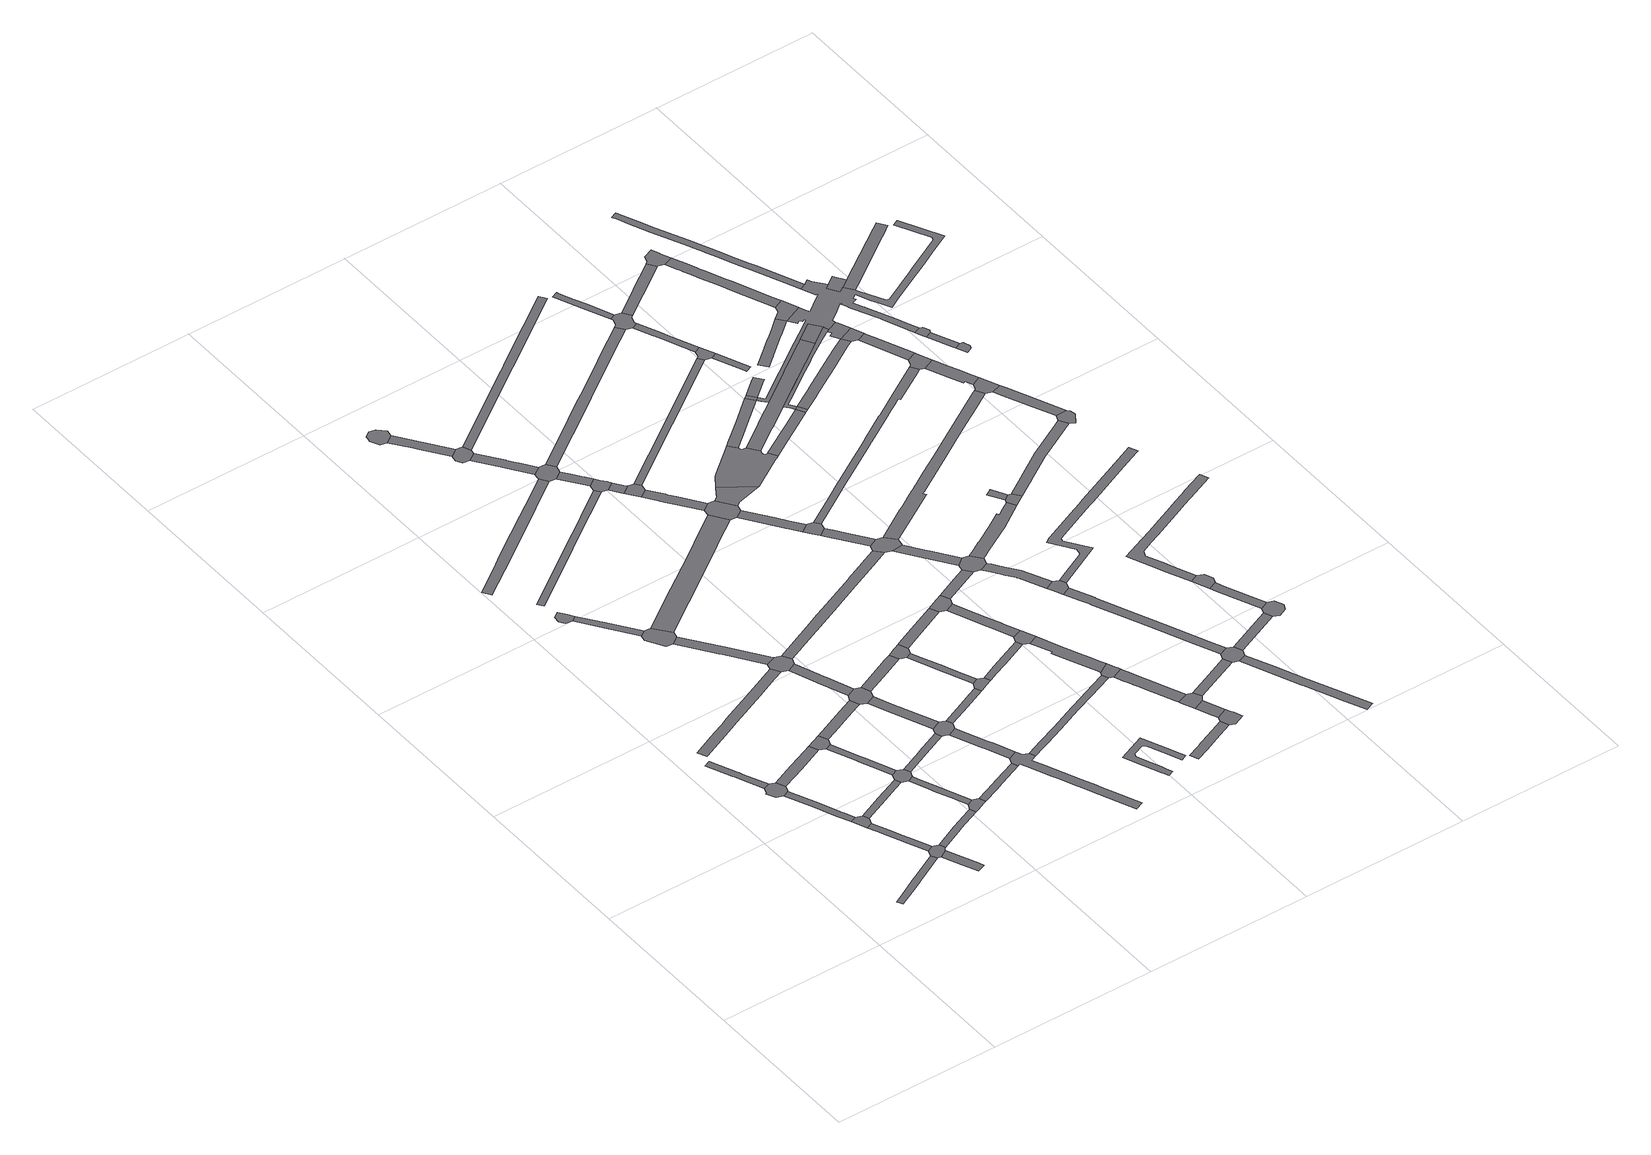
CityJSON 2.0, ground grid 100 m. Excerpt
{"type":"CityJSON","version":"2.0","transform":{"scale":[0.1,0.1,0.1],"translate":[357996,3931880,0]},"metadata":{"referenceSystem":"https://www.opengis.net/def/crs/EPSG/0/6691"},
"CityObjects":{
"road1":{"type":"Road","attributes":{"RoadStructureAttribute.sectionType":"1"},"geometry":[{"type":"MultiSurface","lod":"1","boundaries":[[[0,1,2,3,4,5,6,7,8,9,10,11,12]]]}]},
"road2":{"type":"Road","attributes":{"RoadStructureAttribute.sectionType":"1"},"geometry":[{"type":"MultiSurface","lod":"1","boundaries":[[[13,14,15,16,17,18,19,20,21,22]]]}]},
"road3":{"type":"Road","geometry":[{"type":"MultiSurface","lod":"1","boundaries":[[[21,23,24,25,26,27,28,29,30,22]]]}]},
"road4":{"type":"Road","attributes":{"RoadStructureAttribute.sectionType":"1"},"geometry":[{"type":"MultiSurface","lod":"1","boundaries":[[[26,31,32,33,34,35,36,37,38,39,27]]]}]},
"road5":{"type":"Road","geometry":[{"type":"MultiSurface","lod":"1","boundaries":[[[40,41,42,35,34,43,44]]]}]},
"road6":{"type":"Road","attributes":{"RoadStructureAttribute.sectionType":"1"},"geometry":[{"type":"MultiSurface","lod":"1","boundaries":[[[45,46,47,48,49,50,51,52,53,54,55,40,44]]]}]},
"road7":{"type":"Road","geometry":[{"type":"MultiSurface","lod":"1","boundaries":[[[49,0,12,56,57,58,59,60,50]]]}]},
"road8":{"type":"Road","attributes":{"RoadStructureAttribute.sectionType":"1"},"geometry":[{"type":"MultiSurface","lod":"1","boundaries":[[[61,62,57,56,63,64,65]]]}]},
"road9":{"type":"Road","attributes":{"RoadStructureAttribute.sectionType":"1"},"geometry":[{"type":"MultiSurface","lod":"1","boundaries":[[[29,66,67,68,69,70,71,30]]]}]},
"road10":{"type":"Road","attributes":{"RoadStructureAttribute.sectionType":"1"},"geometry":[{"type":"MultiSurface","lod":"1","boundaries":[[[41,72,73,74,75,76,77,78,42]]]}]},
"road11":{"type":"Road","attributes":{"RoadStructureAttribute.sectionType":"1"},"geometry":[{"type":"MultiSurface","lod":"1","boundaries":[[[79,80,81,82,60,59,83,84,85,86]]]}]},
"road12":{"type":"Road","attributes":{"RoadStructureAttribute.sectionType":"1"},"geometry":[{"type":"MultiSurface","lod":"1","boundaries":[[[87,88,89,90,91,92,93,94,95,96,97,98,99,100]]]}]},
"road13":{"type":"Road","geometry":[{"type":"MultiSurface","lod":"1","boundaries":[[[101,102,103,69,68,104,105]]]}]},
"road14":{"type":"Road","geometry":[{"type":"MultiSurface","lod":"1","boundaries":[[[106,107,108,109,110,111,112]]]}]},
"road15":{"type":"Road","attributes":{"RoadStructureAttribute.sectionType":"1"},"geometry":[{"type":"MultiSurface","lod":"1","boundaries":[[[104,113,114,115,116,117,118,119,105]]]}]},
"road16":{"type":"Road","geometry":[{"type":"MultiSurface","lod":"1","boundaries":[[[120,121,122,117,116,123,76,75,124,125]]]}]},
"road17":{"type":"Road","attributes":{"RoadStructureAttribute.sectionType":"1"},"geometry":[{"type":"MultiSurface","lod":"1","boundaries":[[[124,126,127,128,129,130,131,132,133,134,125]]]}]},
"road18":{"type":"Road","attributes":{"RoadStructureAttribute.sectionType":"1"},"geometry":[{"type":"MultiSurface","lod":"1","boundaries":[[[135,136,137,138,110,109,139,140,141]]]}]},
"road19":{"type":"Road","geometry":[{"type":"MultiSurface","lod":"1","boundaries":[[[142,143,144,145,146,131,130,79,86]]]}]},
"road20":{"type":"Road","geometry":[{"type":"MultiSurface","lod":"1","boundaries":[[[147,148,149,150,151,152,153,135,141,154]]]}]},
"road21":{"type":"Road","attributes":{"RoadStructureAttribute.sectionType":"1"},"geometry":[{"type":"MultiSurface","lod":"1","boundaries":[[[101,155,156,157,158,159,160,161,102]]]}]},
"road22":{"type":"Road","attributes":{"RoadStructureAttribute.sectionType":"1"},"geometry":[{"type":"MultiSurface","lod":"1","boundaries":[[[162,163,122,121,164,165,166,167]]]}]},
"road23":{"type":"Road","attributes":{"RoadStructureAttribute.sectionType":"1"},"geometry":[{"type":"MultiSurface","lod":"1","boundaries":[[[168,169,170,171,172,150,149,173,174,175]]]}]},
"road24":{"type":"Road","geometry":[{"type":"MultiSurface","lod":"1","boundaries":[[[176,177,178,146,145,179,180,181,182,183]]]}]},
"road25":{"type":"Road","attributes":{"RoadStructureAttribute.sectionType":"1"},"geometry":[{"type":"MultiSurface","lod":"1","boundaries":[[[184,185,186,187,188,189,190,191,192,193,194,195,196,197,198,199,200,201,202]]]}]},
"road26":{"type":"Road","geometry":[{"type":"MultiSurface","lod":"1","boundaries":[[[93,92,203,204,205,206,168,175]]]}]},
"road27":{"type":"Road","attributes":{"RoadStructureAttribute.sectionType":"1"},"geometry":[{"type":"MultiSurface","lod":"1","boundaries":[[[207,208,209,210,211,212,213,204,203]]]}]},
"road28":{"type":"Road","geometry":[{"type":"MultiSurface","lod":"1","boundaries":[[[210,209,159,158,214,215,216,217]]]}]},
"road29":{"type":"Road","attributes":{"RoadStructureAttribute.sectionType":"1"},"geometry":[{"type":"MultiSurface","lod":"1","boundaries":[[[218,219,220,221,215,214,222,223,224,225,226]]]}]},
"road30":{"type":"Road","attributes":{"RoadStructureAttribute.sectionType":"1"},"geometry":[{"type":"MultiSurface","lod":"1","boundaries":[[[227,228,229,230,231,232,233,234,235,236,237,238,239,240,241,242]]]}]},
"road31":{"type":"Road","geometry":[{"type":"MultiSurface","lod":"1","boundaries":[[[225,167,166,243,244,245,246,247,248,226]]]}]},
"road32":{"type":"Road","attributes":{"RoadStructureAttribute.sectionType":"1"},"geometry":[{"type":"MultiSurface","lod":"1","boundaries":[[[249,250,251,252,253,254,255,256,257,245,244]]]}]},
"road33":{"type":"Road","attributes":{"RoadStructureAttribute.sectionType":"1"},"geometry":[{"type":"MultiSurface","lod":"1","boundaries":[[[182,258,259,260,261,262,263,264,265,266,267,268,269,270,271,272,273,274,275,276,277,278,279,280,281,254,253,183]]]}]},
"road34":{"type":"Road","geometry":[{"type":"MultiSurface","lod":"1","boundaries":[[[282,283,284,285,286,287,288,289,290]]]}]},
"road35":{"type":"Road","attributes":{"RoadStructureAttribute.sectionType":"1"},"geometry":[{"type":"MultiSurface","lod":"1","boundaries":[[[291,292,293,217,216,294,295]]]}]},
"road36":{"type":"Road","attributes":{"RoadStructureAttribute.sectionType":"1"},"geometry":[{"type":"MultiSurface","lod":"1","boundaries":[[[296,297,298,299,300,301,302,289,288]]]}]},
"road37":{"type":"Road","attributes":{"RoadStructureAttribute.sectionType":"1"},"geometry":[{"type":"MultiSurface","lod":"1","boundaries":[[[303,304,305,306,307,308,309,310,311,312,313,314,315,152,151]]]}]},
"road38":{"type":"Road","attributes":{"RoadStructureAttribute.sectionType":"1"},"geometry":[{"type":"MultiSurface","lod":"1","boundaries":[[[246,316,317,318,319,320,321,322,247]]]}]},
"road39":{"type":"Road","geometry":[{"type":"MultiSurface","lod":"1","boundaries":[[[323,324,299,298,325,326,327,328,329]]]}]},
"road40":{"type":"Road","attributes":{"RoadStructureAttribute.sectionType":"1"},"geometry":[{"type":"MultiSurface","lod":"1","boundaries":[[[328,330,331,332,333,334,335,336,337,329]]]}]},
"road41":{"type":"Road","geometry":[{"type":"MultiSurface","lod":"1","boundaries":[[[338,339,340,341,342,343,344,291,295]]]}]},
"road42":{"type":"Road","attributes":{"RoadStructureAttribute.sectionType":"1"},"geometry":[{"type":"MultiSurface","lod":"1","boundaries":[[[345,346,347,348,340,339,349,350,351,352,353]]]}]},
"road43":{"type":"Road","geometry":[{"type":"MultiSurface","lod":"1","boundaries":[[[354,355,356,357,333,332,358,192,191]]]}]},
"road44":{"type":"Road","geometry":[{"type":"MultiSurface","lod":"1","boundaries":[[[359,360,361,362,353,352,319,318]]]}]},
"road45":{"type":"Road","attributes":{"RoadStructureAttribute.sectionType":"1"},"geometry":[{"type":"MultiSurface","lod":"1","boundaries":[[[363,364,365,366,355,354,367,368,369]]]}]},
"road46":{"type":"Road","attributes":{"RoadStructureAttribute.sectionType":"1"},"geometry":[{"type":"MultiSurface","lod":"1","boundaries":[[[370,371,372,373,374,375,376,206,205,377,378,379,380,381,382,383,384,385]]]}]},
"road47":{"type":"Road","attributes":{"RoadStructureAttribute.sectionType":"1"},"geometry":[{"type":"MultiSurface","lod":"1","boundaries":[[[278,386,387,388,389,390,391,392,393,394,395,396,397,398,399,400,401,279]]]}]},
"road48":{"type":"Road","attributes":{"RoadStructureAttribute.sectionType":"1"},"geometry":[{"type":"MultiSurface","lod":"1","boundaries":[[[402,403,404,405,406,407,408,409,410,411,412,413,414,415,416,417,418,419,420,421,422,423]]]}]},
"road49":{"type":"Road","geometry":[{"type":"MultiSurface","lod":"1","boundaries":[[[424,425,363,369,235,234,426,427]]]}]},
"road50":{"type":"Road","attributes":{"RoadStructureAttribute.sectionType":"1"},"geometry":[{"type":"MultiSurface","lod":"1","boundaries":[[[426,428,429,430,431,427]]]}]},
"road51":{"type":"Road","geometry":[{"type":"MultiSurface","lod":"1","boundaries":[[[430,429,432,433,434,435]]]}]},
"road52":{"type":"Road","attributes":{"RoadStructureAttribute.sectionType":"1"},"geometry":[{"type":"MultiSurface","lod":"1","boundaries":[[[436,437,438,342,341,439,440]]]}]},
"road53":{"type":"Road","attributes":{"RoadStructureAttribute.sectionType":"1"},"geometry":[{"type":"MultiSurface","lod":"1","boundaries":[[[441,442,443,444,433,432,445,446,447,448,449,450,451]]]}]},
"road54":{"type":"Road","attributes":{"RoadStructureAttribute.sectionType":"1"},"geometry":[{"type":"MultiSurface","lod":"1","boundaries":[[[452,453,454,362,361,455,456,457]]]}]},
"road55":{"type":"Road","geometry":[{"type":"MultiSurface","lod":"1","boundaries":[[[450,309,308,458,459,460,461,451]]]}]},
"road56":{"type":"Road","attributes":{"RoadStructureAttribute.sectionType":"1"},"geometry":[{"type":"MultiSurface","lod":"1","boundaries":[[[462,463,464,465,466,467,468,469,470,471,472,473,474,475,476,477,478]]]}]},
"road57":{"type":"Road","geometry":[{"type":"MultiSurface","lod":"1","boundaries":[[[479,480,481,482,483,436,440]]]}]},
"road58":{"type":"Road","attributes":{"RoadStructureAttribute.sectionType":"1"},"geometry":[{"type":"MultiSurface","lod":"1","boundaries":[[[484,485,486,459,458,487,488,489,490]]]}]},
"road59":{"type":"Road","attributes":{"RoadStructureAttribute.sectionType":"1"},"geometry":[{"type":"MultiSurface","lod":"1","boundaries":[[[491,492,493,494,495,496,480,479,497,498,499,500,501]]]}]},
"road60":{"type":"Road","geometry":[{"type":"MultiSurface","lod":"1","boundaries":[[[452,457,502,503,504,505,491,501]]]}]},
"road61":{"type":"Road","attributes":{"RoadStructureAttribute.sectionType":"1"},"geometry":[{"type":"MultiSurface","lod":"1","boundaries":[[[460,506,507,508,509,510,511,461]]]}]},
"road62":{"type":"Road","geometry":[{"type":"MultiSurface","lod":"1","boundaries":[[[512,513,514,515,516,484,490]]]}]},
"road63":{"type":"Road","attributes":{"RoadStructureAttribute.sectionType":"1"},"geometry":[{"type":"MultiSurface","lod":"1","boundaries":[[[517,518,519,520,521,522,523,503,502,524,525,526,527,528,529]]]}]},
"road64":{"type":"Road","geometry":[{"type":"MultiSurface","lod":"1","boundaries":[[[394,393,530,531,532,533,517,529]]]}]},
"road65":{"type":"Road","attributes":{"RoadStructureAttribute.sectionType":"1"},"geometry":[{"type":"MultiSurface","lod":"1","boundaries":[[[534,535,536,537,538,539,540,541,542,324,323,543,544,545,546,547,548]]]}]},
"road66":{"type":"Road","attributes":{"RoadStructureAttribute.sectionType":"1"},"geometry":[{"type":"MultiSurface","lod":"1","boundaries":[[[549,550,551,552,553,554,531,530,555,556,557,558,559,560,561,562,563,564,565]]]}]},
"road67":{"type":"Road","attributes":{"RoadStructureAttribute.sectionType":"1"},"geometry":[{"type":"MultiSurface","lod":"1","boundaries":[[[566,567,568,569,514,513,570,571]]]}]},
"road68":{"type":"Road","geometry":[{"type":"MultiSurface","lod":"1","boundaries":[[[572,573,549,565,574,575,576]]]}]},
"road69":{"type":"Road","attributes":{"RoadStructureAttribute.sectionType":"1"},"geometry":[{"type":"MultiSurface","lod":"1","boundaries":[[[575,577,578,579,576]]]}]},
"road70":{"type":"Road","attributes":{"RoadStructureAttribute.sectionType":"1"},"geometry":[{"type":"MultiSurface","lod":"1","boundaries":[[[580,581,482,481,582]]]}]},
"road71":{"type":"Road","geometry":[{"type":"MultiSurface","lod":"1","boundaries":[[[583,584,585,579,578,470,469,586,587]]]}]},
"road72":{"type":"Road","geometry":[{"type":"MultiSurface","lod":"1","boundaries":[[[566,571,588,385,384,589,590,591,592]]]}]},
"road73":{"type":"Road","attributes":{"RoadStructureAttribute.sectionType":"1"},"geometry":[{"type":"MultiSurface","lod":"1","boundaries":[[[593,594,595,596,597,598,599,600,357,356,601,602,603,604,605,606,607,608]]]}]},
"road74":{"type":"Road","geometry":[{"type":"MultiSurface","lod":"1","boundaries":[[[609,610,611,612,509,508,613,614,615,616,617,618,619,620,621,622,623,624,625,626,627,628,629,630,631,632,633,634,635,636,637,638,639,640,641,642,643,644,645,646,647,648,649,650,651,652,653,654,655,656,657,658,659,660,661,662,663,664,665,666,667,668,669,670,671,672,673,674,675,676,677,678,679,680,681,682,683,684,685,686,687,688,689,690,691,692,693,694,695,696,697,698,699,700]]]}]},
"road75":{"type":"Road","attributes":{"RoadStructureAttribute.sectionType":"1"},"geometry":[{"type":"MultiSurface","lod":"1","boundaries":[[[701,702,703,704,705,706,590,589]]]}]},
"road76":{"type":"Road","attributes":{"RoadStructureAttribute.sectionType":"1"},"geometry":[{"type":"MultiSurface","lod":"1","boundaries":[[[434,707,708,709,710,711,712,713,714,715,716,717,718,719,720,721,722,723,724,725,435]]]}]},
"road77":{"type":"Road","geometry":[{"type":"MultiSurface","lod":"1","boundaries":[[[726,727,728,704,703,580,582,729,730]]]}]},
"road78":{"type":"Road","attributes":{"RoadStructureAttribute.sectionType":"1"},"geometry":[{"type":"MultiSurface","lod":"1","boundaries":[[[572,731,732,733,734,573]]]}]},
"road79":{"type":"Road","attributes":{"RoadStructureAttribute.sectionType":"1"},"geometry":[{"type":"MultiSurface","lod":"1","boundaries":[[[729,735,736,737,738,739,740,741,742,743,744,745,746,747,730]]]}]},
"road80":{"type":"Road","geometry":[{"type":"MultiSurface","lod":"1","boundaries":[[[748,749,742,741,750,751,752]]]}]},
"road81":{"type":"Road","attributes":{"RoadStructureAttribute.sectionType":"1"},"geometry":[{"type":"MultiSurface","lod":"1","boundaries":[[[751,753,754,755,756,757,758,759,760,761,762,763,764,765,766,767,768,769,752]]]}]},
"road82":{"type":"Road","geometry":[{"type":"MultiSurface","lod":"1","boundaries":[[[770,771,772,773,774,775,609,700,776,777,778,779]]]}]},
"road83":{"type":"Road","geometry":[{"type":"MultiSurface","lod":"1","boundaries":[[[780,781,782,783,784,761,760,733,732]]]}]},
"road84":{"type":"Road","attributes":{"RoadStructureAttribute.sectionType":"1"},"geometry":[{"type":"MultiSurface","lod":"1","boundaries":[[[785,786,617,616,787,788,789,790,791]]]}]},
"road85":{"type":"Road","attributes":{"RoadStructureAttribute.sectionType":"1"},"geometry":[{"type":"MultiSurface","lod":"1","boundaries":[[[792,793,794,795,796,797,798,728,727,799,800,801,802,803,804]]]}]},
"road86":{"type":"Road","attributes":{"RoadStructureAttribute.sectionType":"1"},"geometry":[{"type":"MultiSurface","lod":"1","boundaries":[[[805,806,807,808,809,810,781,780,811,812,813,814,815,816,817,818]]]}]},
"road87":{"type":"Road","geometry":[{"type":"MultiSurface","lod":"1","boundaries":[[[819,820,770,779,821,822]]]}]},
"road88":{"type":"Road","attributes":{"RoadStructureAttribute.sectionType":"1"},"geometry":[{"type":"MultiSurface","lod":"1","boundaries":[[[823,824,825,826,827,828,829,830,831,832,833,834,835,836,837,838,839,840,841,842,843,844,845,846,847,848,849,850,851,852,516,515]]]}]},
"road89":{"type":"Road","attributes":{"RoadStructureAttribute.sectionType":"1"},"geometry":[{"type":"MultiSurface","lod":"1","boundaries":[[[853,854,855,856,857,858,859,860,861,862,863]]]}]},
"road90":{"type":"Road","attributes":{"RoadStructureAttribute.sectionType":"1"},"geometry":[{"type":"MultiSurface","lod":"1","boundaries":[[[864,784,783,865,866]]]}]},
"road91":{"type":"Road","attributes":{"RoadStructureAttribute.sectionType":"1"},"geometry":[{"type":"MultiSurface","lod":"1","boundaries":[[[867,868,869,819,822,870,871,872]]]}]},
"road92":{"type":"Road","geometry":[{"type":"MultiSurface","lod":"1","boundaries":[[[791,790,873,874,875]]]}]},
"road93":{"type":"Road","geometry":[{"type":"MultiSurface","lod":"1","boundaries":[[[862,876,877,593,608,878,879,880,881,882,883,863]]]}]},
"road94":{"type":"Road","attributes":{"RoadStructureAttribute.sectionType":"1"},"geometry":[{"type":"MultiSurface","lod":"1","boundaries":[[[884,885,886,887,888,889,890,891,892,893,894,895,661,660,896,897,898,899,900,901,902,903,904,905,906,907]]]}]},
"road95":{"type":"Road","attributes":{"RoadStructureAttribute.sectionType":"1"},"geometry":[{"type":"MultiSurface","lod":"1","boundaries":[[[878,908,909,910,911,912,913,914,915,916,879]]]}]},
"road96":{"type":"Road","geometry":[{"type":"MultiSurface","lod":"1","boundaries":[[[917,718,717,918,919,920,913,912]]]}]},
"road97":{"type":"Road","attributes":{"RoadStructureAttribute.sectionType":"1"},"geometry":[{"type":"MultiSurface","lod":"1","boundaries":[[[591,921,922,923,924,925,926,927,928,929,930,931,932,933,934,935,936,937,938,939,940,941,942,943,944,945,946,947,948,949,950,951,952,592]]]}]},
"road98":{"type":"Road","geometry":[{"type":"MultiSurface","lod":"1","boundaries":[[[953,954,955,956,957,958]]]}]},
"road99":{"type":"Road","attributes":{"RoadStructureAttribute.sectionType":"1"},"geometry":[{"type":"MultiSurface","lod":"1","boundaries":[[[919,918,959,960,961]]]}]},
"road100":{"type":"Road","geometry":[{"type":"MultiSurface","lod":"1","boundaries":[[[962,953,958,804,803,963,964]]]}]},
"road101":{"type":"Road","geometry":[{"type":"MultiSurface","lod":"1","boundaries":[[[965,966,967,968,969,970,971]]]}]},
"road102":{"type":"Road","attributes":{"RoadStructureAttribute.sectionType":"1"},"geometry":[{"type":"MultiSurface","lod":"1","boundaries":[[[972,969,968,973,974,975]]]}]},
"road103":{"type":"Road","geometry":[{"type":"MultiSurface","lod":"1","boundaries":[[[865,976,977,978,979,980,975,974,866]]]}]},
"road104":{"type":"Road","attributes":{"RoadStructureAttribute.sectionType":"1"},"geometry":[{"type":"MultiSurface","lod":"1","boundaries":[[[981,982,983,984,985,986,987,988,989,990,991,992,993,994,995,996,997,998,999,1000,1001,1002,1003,1004,1005,749,748]]]}]},
"road105":{"type":"Road","attributes":{"RoadStructureAttribute.sectionType":"1"},"geometry":[{"type":"MultiSurface","lod":"1","boundaries":[[[1006,1007,1008,1009,1010,1011,883,882,1012,1013,1014]]]}]},
"road106":{"type":"Road","geometry":[{"type":"MultiSurface","lod":"1","boundaries":[[[1015,1016,1017,1018,1019,1020,1021,1022,1023,1024,791,875,1025,1026,1027,1028,1029,1030,1031,1032,1033,1034,1035,1036,1037,1038,1039,1040,1041]]]}]},
"road107":{"type":"Road","attributes":{"RoadStructureAttribute.sectionType":"1"},"geometry":[{"type":"MultiSurface","lod":"1","boundaries":[[[873,1042,1043,1044,1045,1046,1047,1048,1049,1050,1051,1052,1053,1054,1055,874]]]}]},
"road108":{"type":"Road","attributes":{"RoadStructureAttribute.sectionType":"1"},"geometry":[{"type":"MultiSurface","lod":"1","boundaries":[[[1056,1057,1058,1059,1060,1061,1062,1063,1064,1065,1066,1067,1068,1069]]]}]},
"road109":{"type":"Road","attributes":{"RoadStructureAttribute.sectionType":"1"},"geometry":[{"type":"MultiSurface","lod":"1","boundaries":[[[1070,1071,1072,1073,1074,1075,1076,1077,1078,1079,1080,1081,1082,966,965,1083,1084,1085,1086,1087,1088,1089,1090,1091,1092,1093,1094,1095,1096]]]}]},
"road110":{"type":"Road","attributes":{"RoadStructureAttribute.sectionType":"1"},"geometry":[{"type":"MultiSurface","lod":"1","boundaries":[[[1097,1098,1099,1100,1101,1102,1103,1104,1105,1106,1107,1108,1109,962,964]]]}]},
"road111":{"type":"Road","geometry":[{"type":"MultiSurface","lod":"1","boundaries":[[[1110,1111,1112,1113,1114,1115,1006,1014,1116,1117]]]}]},
"road112":{"type":"Road","attributes":{"RoadStructureAttribute.sectionType":"6"},"geometry":[{"type":"MultiSurface","lod":"1","boundaries":[[[884,907,1118,1119,1120,1121]]]}]},
"road113":{"type":"Road","attributes":{"RoadStructureAttribute.sectionType":"1"},"geometry":[{"type":"MultiSurface","lod":"1","boundaries":[[[1122,1123,1124,1125,1126,1127,1128,1129,1130,1131,1132,1133,1134,1135,1136,1137,1138,1139,1110,1117]]]}]},
"road114":{"type":"Road","geometry":[{"type":"MultiSurface","lod":"1","boundaries":[[[1131,1140,1141,1063,1062,1142,1143,1132]]]}]},
"road115":{"type":"Road","geometry":[{"type":"MultiSurface","lod":"1","boundaries":[[[1144,1145,1146,1147,1148,1149,1150,1151,1152,1050,1153]]]}]},
"road116":{"type":"Road","geometry":[{"type":"MultiSurface","lod":"1","boundaries":[[[1050,1049,1154,1155,1153]]]}]},
"road117":{"type":"Road","attributes":{"RoadStructureAttribute.sectionType":"1"},"geometry":[{"type":"MultiSurface","lod":"1","boundaries":[[[1156,1157,1158,1155,1154,1159,1160,1161]]]}]},
"road118":{"type":"Road","geometry":[{"type":"MultiSurface","lod":"1","boundaries":[[[1160,1162,838,837,1163,1164,1165,1161]]]}]},
"road119":{"type":"Road","attributes":{"RoadStructureAttribute.sectionType":"1"},"geometry":[{"type":"MultiSurface","lod":"1","boundaries":[[[1166,1167,1168,1169,1170,1171,1172,1164,1163,1173,1174,1175,1176,1177,1178,1179]]]}]},
"road120":{"type":"Road","attributes":{"RoadStructureAttribute.sectionType":"1"},"geometry":[{"type":"MultiSurface","lod":"1","boundaries":[[[1180,1181,1182,1183,1184,1185,1186,1187,1188,1189,1190,1191,1192,1193,1194,1195,1196,1197,1198,1199,1200,1201,1202,1203,1204,1205,1206,1207]]]}]},
"road121":{"type":"Road","geometry":[{"type":"MultiSurface","lod":"1","boundaries":[[[1208,939,938,1209,1210,1166,1179]]]}]},
"road122":{"type":"Road","geometry":[{"type":"MultiSurface","lod":"1","boundaries":[[[1211,1212,1213,1214,1215,1216,1217,1218,1219,1220,1221,1222,1223,1224,1225,1226,1121,1120,1041,1040,1148,1147,1227,1228,1229,1230,1231,1232,1233,1234,1235,1236,1237,1238,1239,1240,1241,1242,1243,1244,1245,1246,1247,1248,1249,1250,1251,1252,1253,1254,1255,1256,1257,1258,1259,1260,1261,1262,1263,1264,1265,1266,1267,1268,1269,1270,1271,1272,1273,1274,1275,1276,1277,1278,1279,1280,1281,1282,1283,1284,1285,1286,1287,1288,1289,1290,1291,1292,1293,1294,1295,1296,1195,1194,1297,1298,1299,1300,1301,1302,1303,1304,1305,1306,1307,1308,1309,1142,1062,1310,1311,1312,1313,1314,1315,1316,1317,1318,1319,1320,1321,1322,1323,1324,1325,1326,1327,1328,1329,1330,821,779]]]}]},
"road123":{"type":"Road","attributes":{"RoadStructureAttribute.sectionType":"1"},"geometry":[{"type":"MultiSurface","lod":"1","boundaries":[[[1331,1332,1333,1334,1335,1336,1337,1210,1209]]]}]},
"road124":{"type":"Road","geometry":[{"type":"MultiSurface","lod":"1","boundaries":[[[1103,1338,1339,1340,1335,1334,1104]]]}]},
"road125":{"type":"Road","geometry":[{"type":"MultiSurface","lod":"1","boundaries":[[[1251,1250,1341,1342,1343,1344,1345]]]}]},
"road126":{"type":"Road","attributes":{"RoadStructureAttribute.sectionType":"1"},"geometry":[{"type":"MultiSurface","lod":"1","boundaries":[[[1343,1342,1346,1347,1348,1349]]]}]},
"road127":{"type":"Road","geometry":[{"type":"MultiSurface","lod":"1","boundaries":[[[1350,1351,1352,1349,1348,1353]]]}]},
"road128":{"type":"Road","attributes":{"RoadStructureAttribute.sectionType":"6"},"geometry":[{"type":"MultiSurface","lod":"1","boundaries":[[[1354,1292,1291,1355,1356,1357]]]}]},
"road129":{"type":"Road","attributes":{"RoadStructureAttribute.sectionType":"1"},"geometry":[{"type":"MultiSurface","lod":"1","boundaries":[[[1358,1359,1284,1283,1360,1361,1362,1363,1364,1365]]]}]}
},
"vertices":[
[631,412,0],[573,381,0],[458,321,0],[455,319,0],[428,305,0],[336,256,0],[276,224,0],[293,191,0],[382,236,0],[449,270,0],[474,283,0],[606,353,0],[652,378,0],
[235,1505,0],[225,1529,0],[220,1539,0],[155,1689,0],[119,1673,0],[183,1524,0],[188,1513,0],[200,1484,0],[258,1349,0],[295,1364,0],
[244,1312,0],[239,1310,0],[267,1257,0],[304,1243,0],[341,1258,0],[343,1264,0],[356,1295,0],[332,1350,0],
[377,1073,0],[411,992,0],[432,943,0],[463,872,0],[500,888,0],[474,948,0],[465,968,0],[461,979,0],[414,1090,0],
[538,800,0],[553,837,0],[537,874,0],[483,825,0],[501,784,0],
[524,730,0],[551,666,0],[575,610,0],[597,561,0],[644,450,0],[680,469,0],[672,487,0],[634,575,0],[612,626,0],[588,682,0],[569,727,0],
[671,372,0],[718,403,0],[722,413,0],[734,419,0],[717,455,0],
[797,218,0],[728,379,0],[721,257,0],[760,167,0],[810,188,0],
[502,1357,0],[600,1399,0],[663,1426,0],[640,1481,0],[600,1464,0],[476,1412,0],
[701,902,0],[703,903,0],[797,944,0],[854,969,0],[839,1006,0],[687,940,0],[685,939,0],
[1013,587,0],[994,580,0],[866,525,0],[864,525,0],[874,485,0],[880,488,0],[882,489,0],[1028,551,0],
[340,1802,0],[428,1841,0],[452,1852,0],[674,1950,0],[811,2011,0],[874,2039,0],[843,2091,0],[650,2005,0],[426,1906,0],[378,1884,0],[316,1857,0],[282,1842,0],[146,1781,0],[170,1727,0],
[752,1464,0],[728,1519,0],[685,1500,0],[700,1412,0],[736,1427,0],
[192,3078,0],[186,3039,0],[208,3006,0],[248,2999,0],[279,3024,0],[255,3059,0],[224,3101,0],
[769,1245,0],[776,1227,0],[821,1120,0],[853,1043,0],[890,1059,0],[814,1243,0],[806,1261,0],
[936,991,0],[942,1007,0],[927,1044,0],[849,1032,0],[891,954,0],[927,971,0],
[937,842,0],[956,796,0],[959,789,0],[988,721,0],[1028,624,0],[1064,641,0],[996,805,0],[994,811,0],[939,942,0],
[497,2718,0],[365,2904,0],[364,2906,0],[350,2926,0],[332,2881,0],[332,2880,0],[464,2696,0],
[1035,553,0],[1047,558,0],[1097,580,0],[1117,589,0],[1102,626,0],
[518,2552,0],[557,2546,0],[558,2546,0],[606,2580,0],[614,2619,0],[537,2712,0],[513,2716,0],[457,2656,0],
[811,1489,0],[937,1543,0],[1026,1581,0],[1048,1590,0],[1024,1645,0],[932,1606,0],[764,1534,0],
[1075,1109,0],[1071,1107,0],[1090,1072,0],[1091,1072,0],[1239,1137,0],[1226,1175,0],
[912,2150,0],[907,2157,0],[764,2358,0],[759,2366,0],[751,2377,0],[701,2342,0],[706,2336,0],[853,2129,0],
[1259,691,0],[1252,689,0],[1229,679,0],[1219,631,0],[1267,652,0],[1274,655,0],[1417,714,0],[1401,751,0],
[38,3413,0],[117,3468,0],[281,3584,0],[423,3685,0],[445,3700,0],[624,3828,0],[786,3944,0],[805,3957,0],[774,4008,0],[686,3945,0],[591,3878,0],[447,3776,0],[410,3750,0],[388,3734,0],[271,3651,0],[246,3633,0],[193,3595,0],[100,3529,0],[5,3462,0],
[911,2024,0],[966,2048,0],[980,2086,0],[951,2138,0],
[965,1883,0],[975,1855,0],[1041,1682,0],[1096,1708,0],[1037,1863,0],[1031,1879,0],[1021,1905,0],
[1085,1574,0],[1140,1599,0],[1154,1637,0],[1133,1693,0],
[1216,1418,0],[1201,1454,0],[1188,1484,0],[1162,1545,0],[1089,1564,0],[1145,1430,0],[1160,1394,0],[1237,1210,0],[1292,1237,0],
[200,3183,0],[401,3326,0],[481,3382,0],[583,3455,0],[586,3457,0],[771,3589,0],[862,3653,0],[971,3731,0],[948,3764,0],[770,3637,0],[747,3620,0],[562,3489,0],[560,3487,0],[413,3383,0],[378,3359,0],[176,3215,0],
[1256,1130,0],[1276,1122,0],[1330,1147,0],[1345,1184,0],[1330,1221,0],[1293,1235,0],
[1348,950,0],[1353,936,0],[1358,927,0],[1399,828,0],[1416,788,0],[1471,812,0],[1419,936,0],[1408,961,0],[1404,971,0],
[1433,721,0],[1449,685,0],[1509,544,0],[1524,510,0],[1568,408,0],[1584,369,0],[1587,362,0],[1604,322,0],[1641,235,0],[1647,221,0],[1707,80,0],[1758,101,0],[1691,256,0],[1663,323,0],[1644,368,0],[1637,384,0],[1615,434,0],[1551,585,0],[1540,612,0],[1499,707,0],[1537,723,0],[1521,760,0],[1488,774,0],[1487,774,0],
[327,4818,0],[288,4825,0],[255,4802,0],[253,4788,0],[249,4763,0],[275,4708,0],[315,4700,0],[363,4736,0],[370,4775,0],
[1400,1813,0],[1361,1796,0],[1279,1759,0],[1304,1704,0],[1424,1759,0],
[397,4586,0],[416,4558,0],[519,4414,0],[567,4449,0],[465,4593,0],[457,4604,0],[444,4622,0],
[816,2763,0],[1003,2895,0],[1024,2910,0],[1187,3025,0],[1225,3053,0],[1375,3159,0],[1306,3257,0],[1277,3236,0],[1118,3124,0],[955,3008,0],[930,2991,0],[869,2948,0],[746,2861,0],
[1483,1244,0],[1584,1288,0],[1616,1302,0],[1600,1339,0],[1553,1318,0],[1467,1281,0],[1466,1281,0],
[628,4395,0],[607,4442,0],[516,4400,0],[512,4374,0],[534,4340,0],[574,4336,0],[624,4369,0],
[665,4209,0],[678,4190,0],[778,4048,0],[829,4080,0],[773,4159,0],[749,4193,0],[727,4224,0],[725,4227,0],
[1439,1752,0],[1461,1744,0],[1497,1761,0],[1511,1798,0],[1487,1853,0],[1460,1841,0],[1447,1835,0],
[1619,1472,0],[1577,1571,0],[1575,1577,0],[1531,1679,0],[1538,1560,0],[1540,1555,0],[1559,1510,0],[1616,1375,0],[1652,1392,0],
[847,3952,0],[894,3988,0],[903,4027,0],[871,4076,0],[775,4016,0],
[1646,1315,0],[1661,1322,0],[1705,1341,0],[1689,1378,0],
[1002,3837,0],[974,3876,0],[962,3892,0],[927,3942,0],[853,3943,0],[923,3845,0],[953,3803,0],
[1817,2523,0],[1591,2423,0],[1590,2422,0],[1409,2342,0],[1383,2330,0],[1293,2290,0],[1191,2245,0],[1205,2186,0],[1214,2190,0],[1413,2278,0],[1434,2287,0],[1616,2368,0],[1752,2428,0],[1837,2466,0],[1864,2478,0],[1822,2525,0],
[1601,749,0],[1639,765,0],[1764,816,0],[1924,883,0],[1938,889,0],[2042,929,0],[2201,995,0],[2205,996,0],[2189,1033,0],[2187,1032,0],[2106,999,0],[1926,925,0],[1914,921,0],[1749,853,0],[1625,803,0],[1624,802,0],
[2033,207,0],[2018,242,0],[2006,272,0],[1983,329,0],[1948,414,0],[1956,432,0],[2021,460,0],[2040,452,0],[2050,427,0],[2080,355,0],[2109,285,0],[2125,249,0],[2160,266,0],[2147,297,0],[2114,375,0],[2060,504,0],[2055,517,0],[1891,449,0],[1940,328,0],[1981,228,0],[1982,226,0],[1999,191,0],
[1043,3780,0],[1020,3811,0],[1010,3723,0],[1058,3758,0],
[1037,3685,0],[1059,3654,0],[1108,3688,0],[1102,3696,0],
[1114,3576,0],[1163,3610,0],[1169,3649,0],[1146,3682,0],
[1787,1988,0],[1616,1911,0],[1500,1859,0],[1644,1858,0],[1811,1933,0],
[1332,3372,0],[1261,3472,0],[1235,3509,0],[1226,3522,0],[1164,3506,0],[1175,3490,0],[1197,3459,0],[1212,3438,0],[1258,3373,0],[1312,3297,0],[1360,3333,0],
[1989,1509,0],[1820,1436,0],[1757,1408,0],[1758,1365,0],[1835,1398,0],[2005,1472,0],
[1414,3153,0],[1464,3186,0],[1471,3224,0],[1399,3326,0],
[2199,204,0],[2272,235,0],[2273,236,0],[2275,237,0],[2277,237,0],[2363,275,0],[2400,291,0],[2483,327,0],[2462,377,0],[2421,359,0],[2388,345,0],[2342,325,0],[2291,303,0],[2278,298,0],[2276,297,0],[2251,286,0],[2178,255,0],
[1849,1920,0],[1903,1944,0],[1918,1982,0],[1893,2037,0],[1830,2008,0],
[1670,2895,0],[1615,2974,0],[1570,3038,0],[1521,3003,0],[1569,2934,0],[1572,2930,0],[1622,2861,0],
[2060,1569,0],[2024,1656,0],[2014,1679,0],[1995,1725,0],[1959,1811,0],[1953,1826,0],[1902,1791,0],[1904,1785,0],[1939,1702,0],[1951,1673,0],[2004,1546,0],
[2041,1457,0],[2097,1480,0],[2079,1524,0],[2064,1559,0],
[1497,3243,0],[1500,3245,0],[1653,3284,0],[1468,3408,0],[1443,3371,0],[1427,3347,0],
[1650,2820,0],[1678,2781,0],[1727,2816,0],[1734,2855,0],[1710,2887,0],
[2262,1093,0],[2259,1101,0],[2248,1126,0],[2220,1191,0],[2189,1263,0],[2149,1356,0],[2148,1358,0],[2093,1332,0],[2082,1328,0],[2122,1234,0],[2170,1124,0],[2192,1072,0],[2199,1056,0],
[2229,986,0],[2296,1015,0],[2287,1036,0],[2285,1040,0],
[1627,5165,0],[1424,5022,0],[1381,4991,0],[1266,4910,0],[1161,4835,0],[1120,4806,0],[1000,4721,0],[885,4639,0],[687,4498,0],[704,4448,0],[913,4597,0],[1144,4762,0],[1189,4793,0],[1409,4950,0],[1656,5125,0],
[2450,654,0],[2400,770,0],[2383,812,0],[2334,926,0],[2320,959,0],[2297,1013,0],[2230,985,0],[2254,927,0],[2262,908,0],[2266,899,0],[2276,875,0],[2283,860,0],[2285,856,0],[2316,783,0],[2329,751,0],[2375,644,0],[2382,628,0],
[1888,2588,0],[1875,2607,0],[1794,2721,0],[1752,2780,0],[1691,2763,0],[1833,2564,0],
[2507,593,0],[2482,641,0],[2389,610,0],[2420,536,0],[2487,566,0],
[2453,461,0],[2474,410,0],[2541,440,0],
[2104,2132,0],[2027,2097,0],[2143,2083,0],
[2577,357,0],[2560,397,0],[2554,409,0],[2516,314,0],[2583,342,0],
[1825,2534,0],[1902,2466,0],[1971,2472,0],[1981,2518,0],[1928,2580,0],
[1800,4736,0],[1622,4611,0],[1573,4576,0],[1572,4575,0],[1341,4410,0],[1286,4372,0],[1177,4294,0],[1072,4220,0],[941,4054,0],[1073,4148,0],[1121,4182,0],[1321,4323,0],[1370,4358,0],[1607,4526,0],[1671,4572,0],[1834,4688,0],
[1709,3639,0],[1689,3622,0],[1537,3497,0],[1517,3481,0],[1791,3367,0],[1849,3402,0],[1857,3407,0],[1875,3417,0],[1845,3467,0],[1844,3466,0],[1843,3466,0],[1842,3465,0],[1840,3465,0],[1839,3465,0],[1838,3465,0],[1837,3465,0],[1836,3465,0],[1834,3465,0],[1833,3465,0],[1832,3466,0],[1831,3466,0],[1830,3467,0],[1829,3467,0],[1828,3468,0],[1827,3468,0],[1826,3469,0],[1825,3470,0],[1824,3471,0],[1823,3472,0],[1822,3473,0],[1822,3474,0],[1821,3475,0],[1821,3476,0],[1820,3477,0],[1820,3478,0],[1819,3479,0],[1819,3481,0],[1819,3482,0],[1819,3483,0],[1819,3484,0],[1819,3485,0],[1819,3487,0],[1819,3488,0],[1820,3489,0],[1820,3490,0],[1821,3491,0],[1821,3492,0],[1822,3494,0],[1822,3495,0],[1825,3497,0],[1823,3501,0],[1825,3502,0],[1779,3567,0],[1773,3568,0],[1772,3568,0],[1770,3567,0],[1769,3567,0],[1768,3567,0],[1767,3566,0],[1766,3566,0],[1764,3566,0],[1763,3566,0],[1762,3566,0],[1761,3566,0],[1760,3567,0],[1759,3567,0],[1758,3567,0],[1756,3568,0],[1755,3568,0],[1754,3569,0],[1753,3570,0],[1752,3570,0],[1751,3571,0],[1751,3572,0],[1750,3573,0],[1749,3574,0],[1749,3575,0],[1748,3576,0],[1747,3577,0],[1747,3578,0],[1747,3580,0],[1746,3581,0],[1746,3582,0],[1746,3583,0],[1746,3584,0],[1746,3585,0],[1746,3587,0],[1746,3588,0],[1747,3589,0],[1747,3590,0],[1747,3591,0],[1748,3592,0],
[1988,2345,0],[2009,2315,0],[2112,2170,0],[2158,2206,0],[2057,2350,0],[2041,2373,0],
[1281,3728,0],[1366,3789,0],[1572,3935,0],[1583,3942,0],[1642,3984,0],[1773,4078,0],[1817,4109,0],[1831,4118,0],[1939,4195,0],[1985,4228,0],[2020,4253,0],[1997,4285,0],[1809,4152,0],[1725,4093,0],[1620,4018,0],[1565,3979,0],[1504,3935,0],[1344,3822,0],[1188,3712,0],
[2236,2099,0],[2246,2137,0],[2198,2197,0],[2181,2072,0],[2236,2098,0],
[2660,659,0],[2789,715,0],[2768,766,0],[2640,710,0],
[2205,2039,0],[2242,1987,0],[2259,1963,0],[2294,1914,0],[2295,1911,0],[2297,1907,0],[2367,1754,0],[2422,1780,0],[2345,1946,0],[2298,2011,0],[2297,2014,0],[2264,2060,0],[2251,2078,0],
[2475,1729,0],[2459,1766,0],[2382,1722,0],[2408,1666,0],[2462,1691,0],
[2449,1576,0],[2475,1520,0],[2474,1520,0],[2581,1271,0],[2631,1154,0],[2720,948,0],[2756,862,0],[2782,802,0],[2832,824,0],[2791,920,0],[2770,969,0],[2687,1162,0],[2619,1321,0],[2523,1545,0],[2525,1546,0],[2526,1546,0],[2528,1548,0],
[2006,3884,0],[1859,3762,0],[1829,3738,0],[1797,3712,0],[1727,3654,0],[1712,3641,0],[1756,3599,0],[1853,3679,0],[1897,3716,0],[2044,3837,0],
[2825,702,0],[2875,723,0],[2883,742,0],[2889,758,0],[2868,809,0],
[2059,3595,0],[1995,3557,0],[1980,3480,0],[2055,3525,0],[2177,3599,0],[2195,3610,0],[2165,3660,0],
[2547,2385,0],[2518,2366,0],[2510,2380,0],[2420,2322,0],[2301,2255,0],[2299,2254,0],[2241,2221,0],[2262,2146,0],[2298,2167,0],[2300,2168,0],[2478,2269,0],[2631,2371,0],[2605,2422,0],
[3099,206,0],[3045,331,0],[3036,352,0],[3026,373,0],[3023,382,0],[2946,559,0],[2972,361,0],[2972,360,0],[2975,353,0],[2976,351,0],[3045,194,0],[3063,152,0],[3129,1,0],[3179,23,0],
[2025,3900,0],[2009,3886,0],[2064,3853,0],[2063,3853,0],
[1901,2958,0],[2008,3024,0],[2066,3060,0],[2282,3192,0],[2311,3210,0],[2313,3211,0],[2329,3221,0],[2510,3332,0],[2552,3358,0],[2598,3386,0],[2640,3412,0],[2648,3399,0],[2851,3523,0],[2864,3531,0],[2868,3533,0],[2839,3581,0],[2780,3544,0],[2685,3486,0],[2591,3429,0],[2491,3367,0],[2477,3359,0],[2313,3258,0],[2311,3257,0],[2299,3249,0],[2262,3227,0],[2261,3226,0],[2141,3153,0],[2045,3094,0],[1996,3064,0],[1880,2992,0],
[1792,4969,0],[1762,5039,0],[1726,5124,0],[1724,5128,0],[1724,5129,0],[1722,5134,0],[1685,5118,0],[1694,5097,0],[1756,4952,0],[1821,4800,0],[1857,4816,0],
[3115,916,0],[3173,882,0],[3152,932,0],
[2139,3994,0],[2109,3969,0],[2061,3929,0],[2145,3921,0],[2154,3928,0],[2177,3947,0],
[2217,3623,0],[2187,3673,0],[2186,3674,0],
[1827,4786,0],[1815,4748,0],[1873,4677,0],[1910,4693,0],[1904,4706,0],[1915,4745,0],[1930,4756,0],[1896,4804,0],
[2512,4088,0],[2481,4066,0],[2479,4065,0],[2321,3953,0],[2320,3952,0],[2319,3952,0],[2288,3929,0],[2220,3880,0],[2029,3744,0],[1985,3713,0],[1943,3683,0],[1900,3652,0],[1976,3609,0],[1987,3616,0],[2091,3690,0],[2151,3733,0],[2238,3794,0],[2318,3851,0],[2320,3852,0],[2411,3916,0],[2422,3925,0],[2494,3975,0],[2495,3976,0],[2557,4019,0],
[1922,4563,0],[1923,4560,0],[1952,4493,0],[1972,4446,0],[2020,4333,0],[2057,4349,0],[2007,4465,0],[1988,4509,0],[1966,4561,0],
[2009,4294,0],[2059,4242,0],[2096,4258,0],[2073,4311,0],
[2130,2609,0],[2294,2709,0],[2305,2716,0],[2307,2717,0],[2309,2718,0],[2307,2721,0],[2305,2724,0],[2302,2728,0],[2298,2735,0],[2299,2735,0],[2305,2739,0],[2307,2740,0],[2312,2743,0],[2557,2893,0],[2677,2967,0],[2800,3041,0],[2926,3118,0],[3027,3180,0],[2996,3231,0],[2981,3222,0],[2770,3093,0],[2664,3029,0],[2525,2944,0],[2399,2867,0],[2308,2812,0],[2306,2811,0],[2280,2795,0],[2266,2786,0],[2237,2769,0],[2156,2719,0],[2115,2695,0],[2107,2690,0],
[2646,2467,0],[2633,2490,0],[2596,2554,0],[2568,2538,0],[2557,2532,0],[2609,2442,0],
[2130,4076,0],[2141,4051,0],[2177,4067,0],
[2666,2462,0],[2656,2387,0],[2698,2415,0],
[3051,1375,0],[3001,1353,0],[3019,1310,0],[3043,1252,0],[3093,1274,0],[3107,1310,0],[3087,1360,0],
[3115,1223,0],[3059,1215,0],[3166,968,0],[3216,990,0],
[3210,868,0],[3260,889,0],[3270,915,0],[3274,925,0],[3253,976,0],
[2524,1754,0],[2750,1867,0],[2751,1868,0],[2656,2008,0],[2662,2027,0],[2811,2092,0],[2935,2147,0],[2967,2160,0],[3219,2271,0],[3296,2305,0],[3374,2339,0],[3392,2347,0],[3369,2398,0],[3273,2354,0],[3091,2275,0],[2934,2206,0],[2913,2197,0],[2898,2190,0],[2819,2156,0],[2621,2069,0],[2615,2065,0],[2583,2045,0],[2676,1910,0],[2667,1870,0],[2500,1787,0],
[2229,5041,0],[2219,5034,0],[2062,4923,0],[2051,4915,0],[2044,4910,0],[1992,4873,0],[2065,4851,0],[2097,4874,0],[2263,4992,0],
[2661,4092,0],[2495,3974,0],[2423,3924,0],[2412,3916,0],[2320,3851,0],[2318,3850,0],[2238,3793,0],[2154,3733,0],[2127,3714,0],[2149,3684,0],[2170,3697,0],[2158,3714,0],[2191,3737,0],[2242,3773,0],[2318,3826,0],[2320,3827,0],[2387,3875,0],[2442,3913,0],[2458,3924,0],[2498,3951,0],[2596,4016,0],[2614,4028,0],[2639,4043,0],[2647,4048,0],[2659,4054,0],[2679,4067,0],[2668,4095,0],
[2316,3682,0],[2318,3683,0],[2329,3690,0],[2348,3701,0],[2523,3806,0],[2580,3841,0],[2673,3897,0],[2713,3920,0],[2683,3969,0],[2602,3922,0],[2510,3867,0],[2319,3752,0],[2317,3751,0],[2282,3730,0],
[2255,4012,0],[2298,4048,0],[2321,4066,0],[2323,4068,0],[2434,4160,0],[2451,4173,0],[2543,4250,0],[2506,4296,0],[2441,4242,0],[2401,4209,0],[2366,4180,0],[2324,4146,0],[2322,4144,0],[2217,4058,0],
[3465,1978,0],[3404,1952,0],[3369,1938,0],[3365,1936,0],[3313,1914,0],[3225,1874,0],[3183,1855,0],[3060,1803,0],[2993,1774,0],[2846,1712,0],[2925,1529,0],[2940,1494,0],[2979,1403,0],[3046,1386,0],[2990,1515,0],[2977,1546,0],[2930,1658,0],[2944,1693,0],[3013,1723,0],[3081,1752,0],[3215,1810,0],[3248,1824,0],[3335,1864,0],[3386,1886,0],[3432,1905,0],[3557,1958,0],[3536,2008,0],
[2718,2428,0],[2784,2471,0],[2801,2480,0],[2810,2485,0],[2980,2595,0],[3231,2731,0],[3236,2733,0],[3203,2784,0],[3168,2765,0],[2950,2647,0],[2784,2539,0],[2778,2536,0],[2669,2464,0],
[2359,5003,0],[2334,5062,0],[2333,5067,0],[2313,5114,0],[2255,5090,0],[2244,5052,0],[2265,4992,0],[2302,4982,0],
[2621,4065,0],[2661,4093,0],[2667,4096,0],[2619,4164,0],
[2317,4945,0],[2331,4913,0],[2333,4909,0],[2343,4885,0],[2343,4884,0],[2363,4837,0],[2385,4785,0],[2428,4685,0],[2467,4590,0],[2560,4371,0],[2617,4394,0],[2597,4442,0],[2503,4664,0],[2482,4713,0],[2439,4814,0],[2424,4848,0],[2420,4859,0],[2401,4906,0],
[2559,4367,0],[2551,4333,0],[2657,4297,0],[2654,4304,0],
[2751,4065,0],[2746,4079,0],[2745,4081,0],[2741,4090,0],[2680,4065,0],[2662,4053,0],[2675,4033,0],[2653,4020,0],[2667,3996,0],[2775,4007,0],
[2751,3907,0],[2807,3931,0],
[2903,3701,0],[2828,3881,0],[2812,3920,0],[2845,3676,0],[2865,3628,0],[2923,3652,0],
[2853,3589,0],[2893,3525,0],[2964,3556,0],[2927,3641,0],
[3075,3299,0],[3058,3337,0],[3052,3352,0],[3051,3353,0],[3028,3408,0],[2997,3479,0],[2978,3524,0],[2900,3508,0],[2960,3372,0],[2986,3313,0],[2999,3319,0],[3003,3310,0],[3014,3284,0],[3019,3274,0],
[2304,5443,0],[2319,5409,0],[2336,5368,0],[2338,5364,0],[2396,5228,0],[2477,5049,0],[2512,4969,0],[2525,4940,0],[2530,4927,0],[2555,4867,0],[2593,4777,0],[2609,4739,0],[2635,4679,0],[2716,4495,0],[2752,4410,0],[2791,4426,0],[2753,4512,0],[2674,4695,0],[2656,4737,0],[2629,4801,0],[2593,4883,0],[2568,4942,0],[2549,4986,0],[2514,5064,0],[2433,5245,0],[2404,5312,0],[2357,5424,0],[2342,5459,0],
[3008,3238,0],[3065,3168,0],[3124,3187,0],
[2061,3816,0],[2085,3786,0],[2220,3881,0],[2286,3929,0],[2318,3951,0],[2319,3953,0],[2321,3954,0],[2477,4064,0],[2479,4066,0],[2605,4155,0],[2618,4165,0],[2627,4171,0],[2634,4180,0],[2634,4179,0],[2630,4173,0],[2628,4170,0],[2737,4100,0],[2735,4105,0],[2733,4109,0],[2739,4113,0],[2747,4119,0],[2765,4133,0],[2794,4155,0],[2811,4168,0],[2844,4194,0],[2848,4196,0],[2852,4200,0],[2853,4198,0],[2856,4191,0],[2847,4187,0],[2852,4176,0],[2861,4154,0],[2865,4144,0],[2874,4123,0],[2930,4000,0],[2941,3977,0],[2949,3959,0],[2955,3946,0],[2966,3918,0],[3021,3782,0],[3059,3798,0],[3027,3877,0],[3010,3918,0],[2985,3976,0],[2966,4020,0],[2933,4093,0],[2931,4100,0],[2921,4119,0],[2902,4160,0],[2933,4173,0],[2926,4188,0],[2953,4208,0],[2986,4123,0],[3009,4080,0],[3046,4012,0],[3100,4041,0],[3302,4148,0],[3338,4167,0],[3396,4197,0],[3461,4232,0],[3599,4305,0],[3474,4549,0],[3438,4530,0],[3540,4333,0],[3531,4314,0],[3456,4274,0],[3318,4202,0],[3284,4183,0],[3074,4073,0],[3055,4078,0],[2979,4222,0],[2975,4229,0],[2972,4234,0],[2934,4289,0],[2904,4268,0],[2900,4265,0],[2892,4259,0],[2891,4260,0],[2898,4265,0],[2899,4266,0],[2903,4269,0],[2859,4332,0],[2859,4333,0],[2885,4352,0],[2832,4425,0],[2819,4445,0],[2773,4360,0],[2788,4324,0],[2795,4327,0],[2799,4319,0],[2795,4316,0],[2792,4314,0],[2729,4268,0],[2719,4261,0],[2695,4244,0],[2682,4234,0],[2679,4244,0],[2678,4245,0],[2673,4256,0],[2563,4220,0],[2577,4199,0],[2595,4212,0],[2607,4197,0],[2624,4204,0],[2626,4199,0],[2628,4195,0],[2625,4192,0],[2612,4183,0],[2594,4171,0],[2472,4085,0],[2366,4012,0],[2322,3981,0],[2320,3979,0],[2315,3976,0],[2272,3945,0],[2253,3932,0],[2245,3927,0],[2215,3905,0],[2092,3818,0],[2081,3832,0],
[3079,3137,0],[3081,3131,0],[3161,2949,0],[3217,2822,0],[3284,2825,0],[3219,2974,0],[3139,3154,0],
[3264,2713,0],[3306,2774,0],[3299,2808,0],
[3031,3758,0],[3048,3719,0],[3086,3735,0],[3094,3753,0],[3077,3790,0],
[3110,3575,0],[3111,3574,0],[3118,3559,0],[3156,3576,0],
[3182,3513,0],[3188,3534,0],[3175,3570,0],[3147,3493,0],
[2885,4351,0],[2933,4290,0],[2984,4325,0],[2940,4390,0],
[3334,4568,0],[2984,4324,0],[3036,4279,0],[3192,4389,0],[3308,4472,0],[3359,4507,0],[3412,4545,0],[3375,4597,0]
]}
